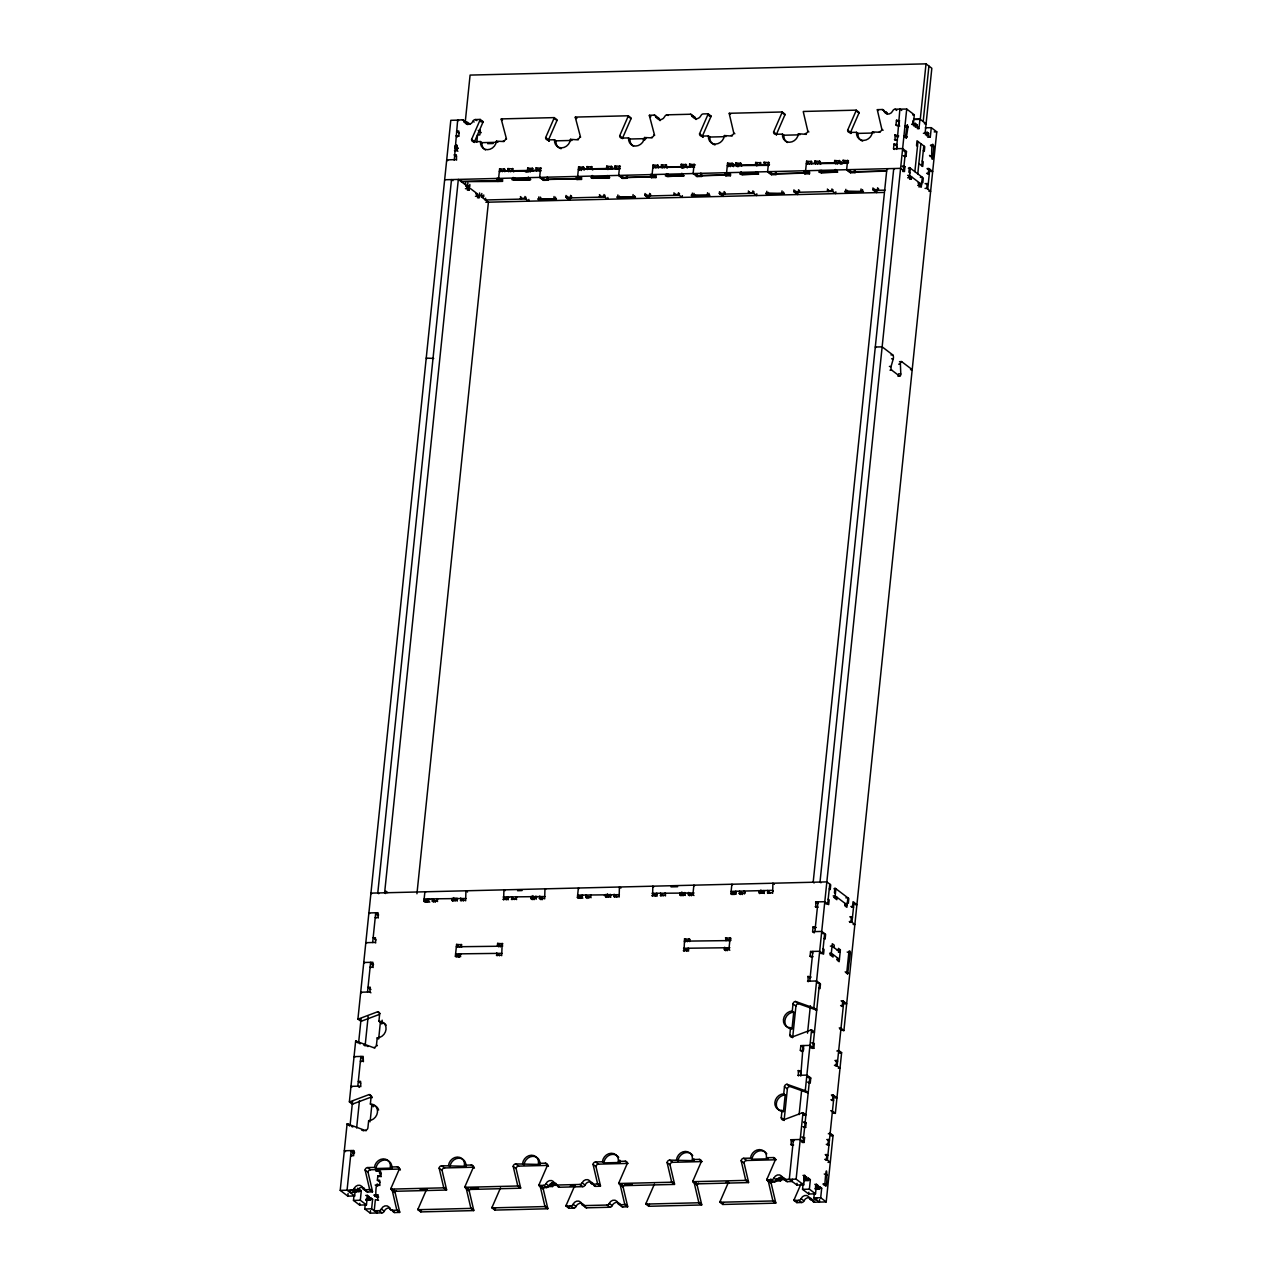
<?xml version="1.0" encoding="UTF-8"?>
<svg xmlns="http://www.w3.org/2000/svg" width="1277" height="1277" viewBox="0 0 1277 1277"><rect width="100%" height="100%" fill="white"/><g stroke="black" fill="none" stroke-linecap="round" stroke-linejoin="round"><path stroke-width="1.5" d="M897.843 376.108L899.551 376.076A2.49 1.006 88.6 0 0 900.796 374.001L900.397 364.137A2.49 1.006 88.6 0 1 901.642 361.63L912.209 369.628L910.501 369.676M900.796 374.001L898.657 373.762M824.894 1184.146C827.943 1196.373 827.177 1149.124 824.894 1184.146L823.186 1184.194M378.359 1185.599C375.582 1177.25 374.831 1204.658 377.449 1194.713M906.287 127.014L907.995 126.966L907.308 124.715L905.489 136.08L906.255 138.347L908.011 126.822L906.542 125.864M933.71 146.296C930.406 134.388 931.715 180.791 933.71 146.296L931.572 146.344M456.671 144.684C455.857 145.019 456.432 151.34 457.805 148.563M355.214 1190.611L354.655 1195.958L347.823 1196.134L340.225 1190.372L347.089 1123.92A2.49 2.171 -52.9 0 1 347.727 1123.999L366.116 1130.799M349.371 1101.843A2.49 2.171 -52.9 0 0 350.026 1101.732L369.069 1094.581L371.974 1096.783L352.947 1103.935A2.49 2.171 -52.9 0 1 352.276 1104.046L349.371 1101.843L355.644 1041.122A2.49 2.171 -52.9 0 1 356.283 1041.202L374.847 1048.146M379.349 1014.433L361.503 1021.137A2.49 2.171 -52.9 0 1 360.832 1021.249L357.927 1019.046L450.797 120.309L457.645 120.134M350.042 1125.66L352.58 1101.141M358.661 1042.303L361.088 1018.775M367.537 992.053L370.617 962.315L373.522 964.534L370.953 964.582M372.661 942.506L375.725 912.784L378.311 914.747M467.701 124.539A4.98 4.342 -52.9 0 1 467.366 123.598L462.466 119.862L457.661 119.99L454.277 160.311M347.823 1196.134L348.094 1193.452M353.665 1155.829L353.442 1150.513L344.311 1150.753L345.524 1151.662M360.816 1086.663L360.577 1081.364L358.31 1081.411L360.673 1083.215M363.402 1061.698L363.163 1056.398L354.048 1056.622L354.767 1057.164M370.905 992.82L369.819 991.99L370.314 987.233L368.031 987.297L370.937 989.499M373.123 967.567L372.884 962.267L363.769 962.491L364.504 963.05M375.661 943.001L375.422 937.701L373.155 937.749L376.061 939.952M378.247 918.035L378.008 912.72L368.893 912.943L369.612 913.502M456.575 160.12L456.336 154.804L454.053 154.868L456.591 156.8M457.868 151.277L456.783 150.447L457.278 145.69L454.995 145.754L456.448 146.855M459.018 136.336L458.794 131.02L456.512 131.084L459.05 133.016M350.201 1190.228L349.978 1192.415L354.783 1192.287A2.49 2.171 -52.9 0 0 357.097 1190.659A4.98 4.342 -52.9 0 1 364.52 1188.408M356.634 1127.99L359.46 1100.598M365.094 1046.055L368.127 1016.652M365.717 1195.416L367.425 1195.384L366.451 1204.897L359.603 1205.057L353.474 1200.412L353.937 1195.958M354.336 1190.818L354.368 1191.792L359.108 1191.649L359.364 1189.27L357.656 1189.302M465.179 122.656L470.096 75.088L926.017 63.85L931.827 68.256L925.107 133.255L927.054 134.724L927.294 132.345L925.155 132.393M461.428 179.834L461.252 181.621L497.934 181.478L502.484 181.366L502.675 179.578M359.108 1191.649L357.337 1190.292L357.544 1188.217M359.603 1205.057L359.795 1203.269M366.451 1204.897L360.322 1200.252L361.295 1190.739L359.364 1189.27M365.382 1130.241A2.49 2.171 -52.9 0 0 367.904 1127.814L368.654 1120.679A8.716 7.598 -52.9 0 0 377.481 1112.155A8.716 7.598 -52.9 0 0 370.362 1104.03L371.096 1096.895A2.49 2.171 -52.9 0 0 369.069 1094.581M373.938 1047.443A2.49 2.171 -52.9 0 0 376.46 1045.017L377.21 1037.882A8.716 7.598 -52.9 0 0 386.037 1029.358A8.716 7.598 -52.9 0 0 378.918 1021.233L379.652 1014.098A2.49 2.171 -52.9 0 0 377.625 1011.783L358.582 1018.934A2.49 2.171 -52.9 0 1 357.927 1019.046M469.856 184.431L469.665 186.219L465.451 184.798L465.626 183.01M370.298 1119.929L371.815 1105.132L370.362 1104.03M378.918 1021.233L380.37 1022.334L378.662 1038.983L377.21 1037.882M466.759 187.799L469.329 187.735L469.074 190.113L467.143 188.645L467.909 182.962M373.219 1106.824L373.411 1104.892M381.775 1024.042L382.174 1020.163M390.203 1208.122A4.98 4.342 -52.9 0 0 384.249 1211.219A2.49 2.171 -52.9 0 1 381.935 1212.863L370.282 1213.15L364.791 1208.984L365.206 1204.977M476.8 142.242L477.55 134.995L479.833 134.931L480.328 130.19M368.542 1197.89L370.681 1197.842L370.426 1200.22L369.117 1199.231L369.372 1196.852L367.425 1195.384M370.282 1213.15L370.538 1210.676M377.338 1210.899L377.13 1212.974L371.623 1208.824L372.613 1199.311L370.681 1197.842M479.593 192.939L479.098 197.696L477.151 196.227L477.406 193.849L469.329 187.735M380.961 1175.83L381.216 1173.355L377.338 1170.418L377.465 1169.221M378.551 1200.316L375.358 1199.678L374.225 1210.772L379.03 1210.66A2.49 2.171 -52.9 0 0 381.344 1209.016A4.98 4.342 -52.9 0 1 389.932 1208.808L394.832 1212.543L399.637 1212.432A2.49 2.171 -52.9 0 0 399.605 1211.745L395.168 1192.766L392.262 1190.563A2.49 2.171 -52.9 0 1 392.63 1189.462M379.923 1182.183L377.369 1180.267L377.816 1175.894L381.185 1176.676M377.641 1199.63L378.136 1194.873L374.145 1194.969M379.892 1185.519L379.652 1180.203L377.369 1180.267M380.099 1175.846L380.594 1171.089L376.029 1171.201M416.94 893.772L488.405 202.181L481.285 196.802L481.812 193.497M481.285 196.802L483.568 196.738L483.76 194.966M485.675 198.206L485.228 199.787M496.961 180.743L497.232 178.062M497.934 181.478L498.158 179.243M425.002 902.137L423.9 901.323L424.89 891.809L425.608 892.352M498.605 178.429L499.61 168.756L505.069 169.346M426.949 902.185L427.252 899.359M501.717 178.7L501.526 180.472L461.077 181.478M502.436 171.709L499.61 168.756M425.752 901.929L428.034 901.881L428.21 900.093M429.742 902.169L428.465 901.211L428.705 898.832L429.806 899.647M504.16 168.644L504.83 171.725M433.717 902.216L432.264 901.115L432.504 898.737L435.425 900.939L435.281 902.28M508.805 171.756L507.719 170.926L507.959 168.564L513.258 168.995M510.768 171.804L507.959 168.564M437.548 901.546L437.069 898.625L437.788 899.168M512.524 168.436L512.285 170.815L513.737 171.916M512.987 179.211L528.183 178.828L529.652 179.786L514.455 180.153L513.003 179.051L528.199 178.684L530.753 179.594L513.562 180.265L511.854 179.594L513.162 177.423M514.439 180.312L514.679 177.934M521.383 197.312L521.208 199.1L520.425 196.578M452.744 901.179L452.266 898.242L456.288 900.014L452.329 900.524M529.971 171.756L527.481 170.448L527.72 168.069L533.195 168.644M528.854 199.404L528.678 201.191L524.799 198.254L524.975 196.466M525.948 197.201L525.773 198.989L485.308 199.994M453.91 897.571L453.718 899.343L451.819 899.391M528.183 178.828L528.359 177.04M455.123 900.892L455.41 898.226M529.636 179.929L529.827 177.998M530.482 171.756L530.625 170.272L527.72 168.069M457.31 901.067L456.831 898.13L457.741 898.816M532.286 167.957L532.03 170.336L533.132 171.166M461.109 900.971L460.63 898.034L463.455 900.987M536.563 170.799L536.085 167.862L541.368 168.309M456.448 957.111L455.362 956.281L456.591 944.389L461.875 944.836M538.942 170.511L536.085 167.862M458.411 957.143L458.698 954.318M459.433 947.183L456.591 944.389M465.658 900.86L465.913 890.787L467.558 892.032M540.634 167.75L539.644 177.407L543.523 180.344L548.072 180.233L548.264 178.445M457.773 956.872L459.481 956.84L459.672 955.052M460.646 956.712L460.167 953.791L460.901 954.334M461.157 944.278L461.635 947.215M538.862 196.881L538.686 198.669L540.139 199.771L556.453 199.068L538.686 198.669C534.903 199.1 543.619 201.622 540.41 197.105M580.748 176.753L580.556 178.525L542.565 179.466L542.757 177.679M543.523 180.344L543.747 178.126M548.072 180.233L547.115 179.498L547.386 176.833M554.058 196.514L553.883 198.302L555.335 199.404L555.559 197.169M569.893 198.398L569.702 200.186L565.823 197.249L566.014 195.461M566.988 196.195L566.796 197.983L604.787 197.041L604.979 195.253M571.537 196.083L571.362 197.871L570.564 195.349M581.689 177.631L581.514 179.418L576.949 179.53L576.166 177.008M497.12 955.819L496.641 952.897L499.467 955.834M502.915 943.815L497.631 943.384L497.376 945.762L498.828 946.864M576.949 179.53L577.236 176.849M503.649 899.918L503.904 889.861L505.006 890.676M581.514 179.418L577.635 176.465L578.625 166.808L584.275 167.526M500.392 946.927L500.536 945.587L497.631 943.384M506.043 899.647L506.267 897.412M581.386 170.511L581.546 169.011L578.625 166.808M501.685 955.707L502.18 943.272M507.097 899.487L507.24 898.146M508.214 899.806L507.735 896.885L508.821 897.699M583.19 166.696L582.95 169.075L584.212 170.049M512.013 899.71L511.534 896.789L514.376 899.583M587.468 169.538L586.989 166.601L592.273 167.048M589.846 169.25L586.989 166.601M516.578 899.599L516.1 896.677L516.818 897.22M591.554 166.489L591.299 168.867L592.751 169.969M592.001 177.264L609.783 177.647L592.592 178.317L590.884 177.599L607.213 176.737L608.666 177.838L593.47 178.205L592.017 177.104L592.193 175.476M593.454 178.365L593.661 176.434M600.413 195.365L600.238 197.153L599.44 194.631M532.317 899.647L531.04 898.673L531.296 896.294L535.334 898.114L532.301 898.545M607.948 169.602L606.495 168.5L606.751 166.122L612.401 166.84M607.884 197.456L607.692 199.244L603.813 196.307L604.005 194.519M532.924 895.608L532.748 897.396L530.849 897.444M607.198 176.88L607.341 175.54M534.073 899.694L534.377 896.709M608.65 177.982L608.858 176.05M609.56 169.218L606.751 166.122M536.324 899.12L535.845 896.183L536.947 897.013M611.3 166.01L611.06 168.388L612.146 169.218M541.033 899.71L539.405 898.465L539.644 896.087L542.549 898.29L542.422 899.631M616.137 169.25L614.86 168.293L615.099 165.914L620.383 166.361M617.908 169.155L615.099 165.914M544.688 898.912L544.944 888.84L545.678 889.399M627.374 175.619L627.103 178.285L622.538 178.397L618.659 175.46L619.664 165.802M617.892 194.934L617.701 196.722L619.169 197.823L635.483 197.121L617.701 196.722C614.269 197.057 621.308 199.42 619.345 196.035M655.213 174.917L655.021 176.689L621.596 177.519L621.771 175.731M622.538 178.397L622.729 176.609M627.103 178.285L626.321 175.763M633.089 194.567L632.897 196.355L634.366 197.456L634.541 195.668M648.924 196.45L648.732 198.238L644.853 195.301L645.029 193.513M646.002 194.248L645.827 196.035L679.252 195.205L679.444 193.418M656.155 175.779L655.963 177.567L651.414 177.679L650.44 176.944L650.711 174.279M650.568 194.136L650.376 195.924L649.594 193.402M651.414 177.679L651.637 175.46M578.481 898.354L577.396 897.539L578.369 888.01L579.104 888.569M652.084 174.63L653.09 164.972L658.389 165.419M580.444 898.401L580.732 895.576M655.931 167.925L653.09 164.972M579.231 898.146L581.514 898.082L581.689 896.31M582.855 898.114L581.961 897.428L582.2 895.049L582.919 895.592M657.655 164.861L658.325 167.925M587.212 898.433L585.76 897.332L585.999 894.954L588.905 897.156L588.793 898.338M662.3 167.973L661.215 167.143L661.454 164.765L666.738 165.212M664.279 167.862L661.454 164.765M591.043 897.763L590.565 894.842L591.283 895.385M666.019 164.653L665.764 167.032L667.217 168.133M666.466 175.412L681.663 175.045L683.131 176.003L667.935 176.37L666.482 175.268L681.679 174.901L684.233 175.811L667.057 176.481L665.333 175.795L666.642 173.624M667.919 176.513L668.174 174.151M674.894 193.545L674.703 195.317L673.921 192.811M606.24 897.396L605.761 894.459L609.783 896.278L606.751 896.709M682.349 195.62L682.173 197.408L678.295 194.471L678.47 192.699M682.413 167.766L680.96 166.664L681.216 164.286L686.499 164.717M607.389 893.772L607.213 895.56L604.356 895.624M681.663 175.045L681.838 173.257M608.618 897.108L608.89 894.427M683.115 176.146L683.323 174.215M683.961 167.973L684.121 166.489L681.216 164.286M610.789 897.284L610.31 894.347L611.044 894.906M685.765 164.174L685.526 166.553L687.345 167.925M614.588 897.188L614.109 894.251L616.967 897.061M690.043 167.016L689.564 164.079L695.406 164.925M692.453 166.585L689.564 164.079M619.153 897.077L619.409 887.004L620.861 888.106M693.124 173.624L694.129 163.967M692.357 193.098L692.182 194.886L693.634 195.988L709.964 195.285L692.166 194.886C688.447 195.269 696.859 197.855 693.906 193.322M696.236 173.895L696.061 175.683L729.486 174.853L729.678 173.081M701.743 174.662L701.568 176.449L697.003 176.561L697.226 174.326M701.568 176.449L700.594 175.715L700.865 173.034M707.554 192.731L707.378 194.519L708.831 195.62L709.054 193.386M723.389 194.615L723.197 196.403L719.318 193.465L719.51 191.678M720.467 192.412L720.292 194.2L753.717 193.37L753.909 191.582M730.62 173.959L730.444 175.731L725.879 175.859L725.144 172.89M725.033 192.3L724.857 194.088L724.075 191.566M725.879 175.859L726.166 173.177M652.579 896.246L652.834 886.19L653.744 886.876M732.854 163.584L727.555 163.137L726.565 172.794L730.444 175.731M654.989 895.816L655.197 893.74M730.332 166.68L730.476 165.34L727.555 163.137M656.027 895.816L656.17 894.475M657.144 896.135L656.665 893.214L657.384 893.756M732.12 163.025L731.881 165.403L733.509 166.649M660.943 896.039L660.464 893.118L663.322 895.768M737.499 166.696L735.68 165.308L735.919 162.929L741.394 163.52M738.681 166.633L738.824 165.132L735.919 162.929M665.509 895.927L665.03 893.006L665.94 893.692M740.484 162.817L740.229 165.196L741.682 166.297M740.931 173.576L758.714 173.975L741.522 174.646L739.798 173.975L741.123 171.804M742.4 174.534L740.947 173.433L756.144 173.065L757.596 174.167L742.4 174.534L742.591 172.762M749.344 191.694L749.168 193.481L748.37 190.959M681.072 895.831L679.971 895.001L680.226 892.623L684.264 894.443L681.232 894.874M756.878 165.93L755.425 164.829L755.681 162.45L760.964 162.881M756.814 193.785L756.622 195.573L752.744 192.635L752.935 190.848M681.854 891.937L681.679 893.724L679.779 893.772M756.287 173.209L756.271 171.868M683.019 895.863L683.307 893.038M757.58 174.31L757.788 172.379M758.506 165.403L755.681 162.45M685.254 895.448L684.775 892.511L685.51 893.07M760.23 162.339L760.709 165.26M689.612 895.768L688.335 894.794L688.574 892.415L691.48 894.618L691.368 895.816M764.7 165.308L764.029 162.243L769.313 162.674M684.041 951.205L684.552 938.771L690.203 939.489M766.854 165.34L764.029 162.243M686.435 950.79L686.659 948.699M687.377 941.724L684.552 938.771M693.986 895.512L692.884 894.682L693.874 885.169L694.608 885.727M768.594 162.131L767.589 171.788L771.468 174.726L776.033 174.614L776.304 171.932M687.489 950.774L687.617 949.434M688.606 951.094L688.127 948.173L689.037 948.859M689.58 941.58L689.101 938.659M766.823 191.263L766.631 193.05L768.1 194.152L784.413 193.45L766.631 193.05C763.119 193.258 770.175 195.828 768.275 192.364M808.692 171.134L808.517 172.906L770.526 173.848L770.749 171.613M771.468 174.726L771.659 172.938M776.033 174.614L775.299 171.645M782.019 190.896L781.827 192.683L783.296 193.785L783.471 191.997M797.854 192.779L797.662 194.567L793.783 191.63L793.959 189.842M794.933 190.576L794.757 192.364L832.748 191.422L832.923 189.635M799.498 190.465L799.306 192.252L798.524 189.73M809.65 172.012L809.474 173.784L804.909 173.895L803.935 173.161L804.207 170.495M725.799 950.742L724.346 949.641L724.602 947.263L727.507 949.481L727.379 950.663M731.051 938.34L725.575 937.765L726.054 940.686M804.909 173.895L805.133 171.677M731.976 894.57L730.891 893.74L731.865 884.243L732.599 884.785M809.474 173.784L805.579 170.847L806.585 161.189L811.869 161.636M728.433 940.558L725.575 937.765M733.94 894.459L734.227 891.793M809.41 164.142L806.585 161.189M729.821 950.232L728.912 949.529L730.141 937.653M732.439 894.379L735.009 894.315L735.201 892.527M736.175 894.187L735.696 891.25L736.414 891.809M811.15 161.078L811.629 164.015M740.516 894.507L739.239 893.549L739.495 891.17L742.4 893.373L742.272 894.554M815.604 164.047L814.949 160.982L820.409 161.556M817.759 164.079L814.949 160.982M744.523 893.98L744.044 891.059L745.145 891.873M819.499 160.87L819.259 163.248L820.712 164.35M819.962 171.629L835.158 171.262L836.627 172.219L821.43 172.587L819.978 171.485L835.174 171.118L837.744 172.028L820.728 172.714L818.844 172.076L820.105 170.304M821.414 172.73L821.654 170.368M828.374 189.746L828.182 191.534L827.4 189.012M759.719 893.613L759.24 890.676L763.279 892.495L760.246 892.926M835.908 163.983L834.456 162.881L834.695 160.503L839.979 160.934M835.844 191.837L835.653 193.625L831.774 190.688L831.966 188.9M760.884 889.989L760.693 891.777L758.793 891.825M835.318 171.262L835.334 169.474M762.114 893.325L762.385 890.644M836.611 172.363L836.818 170.432M837.473 164.047L837.616 162.706L834.695 160.503M764.284 893.501L763.806 890.564L764.524 891.123M839.26 160.391L839.021 162.77L840.825 164.142M842.022 164.079L842.102 163.185M768.084 893.405L767.605 890.468L770.446 893.261M843.538 163.217L843.059 160.295L848.535 160.87M845.933 162.802L843.059 160.295M772.649 893.293L772.904 883.221L774.357 884.322M847.625 160.184L846.619 169.841L850.498 172.778L855.063 172.666L855.287 170.432M845.853 189.315L845.661 191.103L847.114 192.204L863.444 191.486L845.661 191.103C842.15 191.279 849.157 193.912 847.305 190.417M886.637 170.99L849.54 171.9L849.732 170.112M850.498 172.778L850.69 170.99M855.063 172.666L854.265 170.144M861.049 188.948L860.858 190.72L862.31 191.837L862.55 189.603M876.868 190.832L876.692 192.619L872.814 189.682L872.989 187.895M873.963 188.629L873.771 190.417L885.025 190.129M789.888 1086.472A2.49 2.171 -52.9 0 0 787.366 1088.914L784.174 1119.817A2.49 2.171 -52.9 0 0 784.19 1120.472L783.296 1119.945A2.49 2.171 -52.9 0 1 781.269 1117.614L782.003 1110.479A8.716 7.598 -52.9 0 1 774.884 1102.354A8.716 7.598 -52.9 0 1 783.727 1093.846L784.461 1086.711A2.49 2.171 -52.9 0 1 786.983 1084.269L804.638 1090.51A2.49 2.171 -52.9 0 0 805.276 1090.606L808.197 1092.809A2.49 2.171 -52.9 0 1 807.543 1092.713L789.888 1086.472L786.983 1084.269M792.586 1037.69L791.852 1037.147A2.49 2.171 -52.9 0 1 789.824 1034.817L790.559 1027.698A8.716 7.598 -52.9 0 1 783.439 1019.557A8.716 7.598 -52.9 0 1 792.283 1011.049L793.017 1003.914A2.49 2.171 -52.9 0 1 795.539 1001.471L813.194 1007.729A2.49 2.171 -52.9 0 0 813.832 1007.808L816.753 1010.011A2.49 2.171 -52.9 0 1 816.099 1009.931L798.444 1003.674L795.539 1001.471M878.512 188.517L878.337 190.289L877.554 187.783M782.003 1110.479L783.455 1111.581L785.179 1094.948L783.727 1093.846M790.559 1027.698L792.011 1028.799L793.735 1012.15L792.283 1011.049M798.444 1003.674A2.49 2.171 -52.9 0 0 795.922 1006.116L792.73 1037.036L789.824 1034.817M791.341 1145.038L791.101 1139.722L800.232 1139.499L804.111 1142.436L804.59 1137.695L801.924 1136.993M798.492 1075.872L798.253 1070.573L801.254 1071.068M801.988 1051.594L800.344 1050.364L800.839 1045.608L809.953 1045.384L813.832 1048.321L814.327 1043.564L811.645 1042.862M808.213 981.758L807.974 976.442L811.166 977.081M811.166 957.064L810.065 956.234L810.56 951.477L819.674 951.253L823.553 954.19L824.048 949.434L823.074 948.699M814.247 932.896L812.603 931.667L813.098 926.91L816.29 927.533M815.923 907.245L815.684 901.929L824.798 901.706L828.677 904.643L829.172 899.886L828.198 899.152M894.427 149.457L893.517 148.77L894.012 144.014L897.013 144.509M895.177 140.215L894.954 134.899L898.689 135.953M897.061 125.816L895.975 124.986L896.47 120.23L899.647 120.868M809.778 981.151L812.842 951.413M814.886 931.603L817.966 901.881M800.855 1075.745L801.158 1072.776L798.253 1070.573M803.504 1050.189L803.744 1047.81L800.839 1045.608M896.646 148.898L896.917 146.216L894.012 144.014M897.827 137.405L894.954 134.899M899.152 124.523L899.375 122.448L896.47 120.23M792.426 1179.325L792.203 1181.512L787.398 1181.624L782.498 1177.889A4.98 4.342 -52.9 0 0 773.894 1178.112A2.49 2.171 -52.9 0 1 771.595 1179.74L766.775 1179.868A2.49 2.171 -52.9 0 1 766.95 1179.182L775.347 1159.883A2.49 2.171 -52.9 0 0 773.303 1157.569L766.471 1157.728A8.716 7.598 -52.9 0 0 759.352 1149.603A8.716 7.598 -52.9 0 0 750.509 1158.127L743.677 1158.287A2.49 2.171 -52.9 0 0 741.155 1160.729L745.592 1179.709A2.49 2.171 -52.9 0 1 745.624 1180.379L748.53 1182.582A2.49 2.171 -52.9 0 0 748.498 1181.911L744.06 1162.932L741.155 1160.729M799.115 1114.598L801.685 1089.696M807.527 1033.189L810.368 1005.749M802.994 1175.415L804.718 1175.383L803.728 1184.896L796.13 1179.134L802.994 1112.682A2.49 2.171 -52.9 0 0 802.339 1112.794L783.296 1119.945M805.276 1090.606L811.549 1029.885A2.49 2.171 -52.9 0 0 810.895 1029.996L791.852 1037.147M813.832 1007.808L906.718 109.056L895.081 109.199A2.49 2.171 -52.9 0 0 892.767 110.844A4.98 4.342 -52.9 0 1 884.179 111.051A2.49 2.171 -52.9 0 0 882.184 109.519L877.379 109.646A2.49 2.171 -52.9 0 0 877.411 110.317L881.848 129.296L883.125 130.254M803.728 1184.896L796.896 1185.056L797.071 1183.284M829.763 884.099L827.704 903.908L825.996 903.956M903.493 170.575L905.537 150.75L903.254 150.814M803.951 1127.431L805.659 1127.383L806.154 1122.627L803.472 1121.94M808.564 1082.832L810.272 1082.8L810.767 1078.043L806.888 1075.106L797.758 1075.33M902.743 171.485L904.451 171.453L904.946 166.696L902.264 165.994M904.292 156.433L906 156.385L906.494 151.628L902.631 148.547L893.517 148.77M814.79 1184.354L816.498 1184.306L815.508 1193.819L808.676 1193.995L802.547 1189.35L803.185 1183.109M912.576 124.619L912.991 120.613M912.512 123.486L915.513 123.422L915.274 125.8L913.326 124.332L914.316 114.818L906.718 109.056M908.57 176.896L911.555 176.833L911.315 179.211L909.368 177.742L910.357 168.229L908.362 168.277M803.728 1178.32L808.421 1178.192L808.181 1180.571L804.718 1175.383M913.55 119.256L919.967 119.096L918.977 128.61L915.513 123.422M833.993 947.566L834.248 945.188L832.301 943.719L831.072 955.611L833.019 957.08L833.258 954.701L829.842 954.781M808.676 1193.995L808.852 1192.207M815.508 1193.819L809.379 1189.174L810.368 1179.661L808.421 1178.192M914.875 171.645L917.987 141.524M926.017 63.85L920.27 119.336L914.3 119.479M917.78 173.848L920.893 143.726M923.191 121.538L928.922 66.053M837.457 957.878L837.217 960.256L839.165 961.725L840.378 949.833L838.446 948.364L838.207 950.742M819.611 1199.598L819.355 1202.072L813.864 1197.922L814.327 1193.452M845.182 903.477L844.927 905.84L846.874 907.324L847.864 897.811L845.869 897.859M920.318 177.343L922.313 177.295L921.324 186.793L919.392 185.325L919.632 182.946L917.924 182.994M921.755 165.755L923.798 145.929M816.657 1197.794L816.45 1199.869L811.645 1199.997A2.49 2.171 -52.9 0 1 809.65 1198.464A4.98 4.342 -52.9 0 0 801.062 1198.672A2.49 2.171 -52.9 0 1 798.748 1200.316L793.943 1200.428A2.49 2.171 -52.9 0 1 794.102 1199.742L800.934 1184.066M815.476 1186.876L819.738 1186.764L819.499 1189.142L818.19 1188.153L818.429 1185.774L816.498 1184.306M925.298 127.812L931.284 127.668L930.294 137.182L928.363 135.713L928.602 133.335L927.294 132.345M828.31 1133.8L829.491 1133.353A2.49 2.171 -52.9 0 1 830.162 1133.242L833.067 1135.445L826.203 1201.912L820.696 1197.746L821.686 1188.233L819.738 1186.764M828.007 1162.341L830.289 1162.278L826.411 1159.34L826.905 1154.584L825.197 1154.631M827.225 1145.054L828.933 1145.006L827.975 1144.272L828.454 1139.515L826.746 1139.563M831.838 1100.471L833.546 1100.423L832.572 1099.689L833.067 1094.932L831.359 1094.98M838.303 1068.195L840.027 1068.147L836.148 1065.21L836.627 1060.453L834.919 1060.501M841.559 1006.34L843.267 1006.292L842.309 1005.558L842.788 1000.817L841.08 1000.849M853.164 924.532L854.872 924.484L850.993 921.547L851.472 916.79L849.764 916.838M851.807 907.261L853.515 907.213L852.541 906.478L853.036 901.722L856.915 904.659L855.207 904.707M928.922 191.327L930.63 191.279L926.751 188.342L927.246 183.585L925.107 183.649M927.565 174.055L929.289 174.023L928.315 173.289L928.81 168.532L927.086 168.564M854.01 902.456L851.951 922.281L849.684 922.329M927.725 189.076L929.768 169.266L927.501 169.314M832.492 1112.506L834.711 1113.289A2.49 2.171 -52.9 0 0 835.35 1113.368L841.623 1052.647L838.718 1050.444A2.49 2.171 -52.9 0 0 838.047 1050.572L836.866 1051.019M839.947 1029.326L843.267 1030.491A2.49 2.171 -52.9 0 0 843.905 1030.571L936.775 131.834L931.284 127.668M899.551 376.076L891.713 370.138A2.49 1.006 88.6 0 1 891.043 366.611L893.293 358.757A2.49 1.006 88.6 0 0 892.703 354.862L882.136 346.849L875.304 347.025L875.958 347.52M891.043 366.611L889.399 366.419M480.168 119.431L483.073 121.634A2.49 2.171 -52.9 0 1 482.914 122.321L474.517 141.619A2.49 2.171 -52.9 0 0 474.581 142.481L473.639 141.731A2.49 2.171 -52.9 0 1 471.596 139.416L480.008 120.118A2.49 2.171 -52.9 0 0 480.168 119.431L475.363 119.543A2.49 2.171 -52.9 0 0 473.049 121.187A4.98 4.342 -52.9 0 1 464.445 121.395A2.49 2.171 -52.9 0 0 462.466 119.862M549.318 141.14L547.689 139.911A2.49 2.171 -52.9 0 1 545.646 137.581L554.042 118.282A2.49 2.171 -52.9 0 0 554.218 117.612L501.334 118.905A2.49 2.171 -52.9 0 0 501.35 119.591L506.522 139.113M548.791 141.077A2.49 2.171 -52.9 0 1 548.567 139.784L556.964 120.485A2.49 2.171 -52.9 0 0 557.123 119.815L554.218 117.612M628.268 115.776L631.173 117.979A2.49 2.171 -52.9 0 1 631.014 118.665L622.601 137.964A2.49 2.171 -52.9 0 0 622.633 138.618L621.739 138.076A2.49 2.171 -52.9 0 1 619.696 135.761L628.092 116.462A2.49 2.171 -52.9 0 0 628.268 115.776L575.384 117.085A2.49 2.171 -52.9 0 0 575.4 117.755L580.572 137.293M703.052 137.214L701.6 136.112A2.49 2.171 -52.9 0 1 699.557 133.782L707.953 114.499A2.49 2.171 -52.9 0 0 708.128 113.813L703.308 113.924A2.49 2.171 -52.9 0 0 700.993 115.569A4.98 4.342 -52.9 0 1 692.405 115.776A2.49 2.171 -52.9 0 0 690.426 114.244L667.121 114.818A2.49 2.171 -52.9 0 0 664.806 116.462A4.98 4.342 -52.9 0 1 656.218 116.67A2.49 2.171 -52.9 0 0 654.239 115.138L649.418 115.265A2.49 2.171 -52.9 0 0 649.45 115.936L654.622 135.458M702.701 137.278A2.49 2.171 -52.9 0 1 702.462 136L710.858 116.702A2.49 2.171 -52.9 0 0 711.034 116.015L708.128 113.813M776.368 134.835L775.634 134.293A2.49 2.171 -52.9 0 1 773.607 131.962L782.003 112.663A2.49 2.171 -52.9 0 0 782.163 111.993L729.279 113.286A2.49 2.171 -52.9 0 0 729.311 113.972L733.748 132.952L734.85 133.766M776.528 134.819A2.49 2.171 -52.9 0 1 776.512 134.165L784.908 114.866A2.49 2.171 -52.9 0 0 785.084 114.196L782.163 111.993M850.961 133.431L849.684 132.457A2.49 2.171 -52.9 0 1 847.657 130.142L856.053 110.844A2.49 2.171 -52.9 0 0 856.213 110.157L803.329 111.466A2.49 2.171 -52.9 0 0 803.361 112.137L807.798 131.116L808.884 131.946M449.967 1166.667A8.716 7.598 -52.9 0 1 458.81 1158.159A8.716 7.598 -52.9 0 1 465.929 1166.284L441.682 1165.741A2.49 2.171 -52.9 0 0 439.144 1168.168L442.065 1170.37L446.503 1189.35A2.49 2.171 -52.9 0 1 446.535 1190.036L393.635 1191.329L390.73 1189.126A2.49 2.171 -52.9 0 1 390.906 1188.456L399.302 1169.157A2.49 2.171 -52.9 0 0 397.259 1166.827L390.427 1167.002A8.716 7.598 -52.9 0 0 383.308 1158.878A8.716 7.598 -52.9 0 0 374.464 1167.401L367.632 1167.561A2.49 2.171 -52.9 0 0 365.11 1170.003L369.548 1188.983A2.49 2.171 -52.9 0 1 369.564 1189.653L372.485 1191.856A2.49 2.171 -52.9 0 0 372.453 1191.186L368.015 1172.206L365.11 1170.003M850.705 133.431A2.49 2.171 -52.9 0 1 850.562 132.345L858.958 113.046A2.49 2.171 -52.9 0 0 859.134 112.36L856.213 110.157M393.635 1191.329A2.49 2.171 -52.9 0 1 393.811 1190.659L394.338 1189.446M466.68 1187.642A2.49 2.171 -52.9 0 0 466.313 1188.743L469.218 1190.946L473.655 1209.926A2.49 2.171 -52.9 0 1 473.687 1210.596L420.803 1211.905L417.882 1209.702A2.49 2.171 -52.9 0 1 418.058 1209.016L426.454 1189.717L427.172 1190.276M420.803 1211.905A2.49 2.171 -52.9 0 1 420.963 1211.219L421.49 1210.021M524.017 1164.847A8.716 7.598 -52.9 0 1 532.86 1156.323A8.716 7.598 -52.9 0 1 539.979 1164.448L515.716 1163.906A2.49 2.171 -52.9 0 0 513.194 1166.348L516.1 1168.551L520.553 1187.53A2.49 2.171 -52.9 0 1 520.569 1188.201L467.685 1189.51L464.78 1187.307A2.49 2.171 -52.9 0 1 464.94 1186.62L473.336 1167.338A2.49 2.171 -52.9 0 0 471.309 1165.007L464.477 1165.183A8.716 7.598 -52.9 0 0 457.358 1157.058A8.716 7.598 -52.9 0 0 448.514 1165.566M467.685 1189.51A2.49 2.171 -52.9 0 1 467.861 1188.823L468.388 1187.626M540.857 1185.599A2.49 2.171 -52.9 0 0 540.347 1186.924L543.268 1189.126L547.705 1208.09A2.49 2.171 -52.9 0 1 547.737 1208.776L494.853 1210.085L491.932 1207.882A2.49 2.171 -52.9 0 1 492.108 1207.196L500.504 1187.897M494.853 1210.085A2.49 2.171 -52.9 0 1 495.013 1209.399L495.54 1208.186M556.022 1183.46A4.98 4.342 -52.9 0 0 548.855 1185.934A2.49 2.171 -52.9 0 1 546.54 1187.562L541.735 1187.69L538.83 1185.487A2.49 2.171 -52.9 0 1 538.99 1184.801L547.386 1165.502A2.49 2.171 -52.9 0 0 545.359 1163.187L538.511 1163.347A8.716 7.598 -52.9 0 0 531.392 1155.222A8.716 7.598 -52.9 0 0 522.564 1163.746M541.735 1187.69A2.49 2.171 -52.9 0 1 541.895 1187.003L542.422 1185.79M582.903 1203.828A4.98 4.342 -52.9 0 0 576.007 1206.494A2.49 2.171 -52.9 0 1 573.708 1208.138L568.888 1208.25L565.982 1206.047A2.49 2.171 -52.9 0 1 566.142 1205.36L574.554 1186.078L575.273 1186.62M568.888 1208.25A2.49 2.171 -52.9 0 1 569.063 1207.563L569.59 1206.366M693.874 1158.862A8.716 7.598 -52.9 0 1 693.874 1160.665L669.627 1160.123A2.49 2.171 -52.9 0 0 667.105 1162.549L670.01 1164.752L674.464 1183.731A2.49 2.171 -52.9 0 1 674.479 1184.418L621.596 1185.71L618.691 1183.508A2.49 2.171 -52.9 0 1 618.85 1182.837L627.246 1163.539A2.49 2.171 -52.9 0 0 625.219 1161.208L618.371 1161.384A8.716 7.598 -52.9 0 0 611.252 1153.259A8.716 7.598 -52.9 0 0 602.425 1161.783L595.577 1161.942A2.49 2.171 -52.9 0 0 593.055 1164.385L597.492 1183.364A2.49 2.171 -52.9 0 1 597.524 1184.034L600.429 1186.237A2.49 2.171 -52.9 0 0 600.413 1185.567L595.96 1166.587L593.055 1164.385M621.596 1185.71A2.49 2.171 -52.9 0 1 621.755 1185.04L622.282 1183.827M676.475 1159.947A8.716 7.598 -52.9 0 1 685.302 1151.423A8.716 7.598 -52.9 0 1 692.421 1159.564L699.269 1159.388A2.49 2.171 -52.9 0 1 701.296 1161.703L692.9 1181.002A2.49 2.171 -52.9 0 0 692.741 1181.688L697.178 1185.327L701.616 1204.307A2.49 2.171 -52.9 0 1 701.632 1204.977L648.748 1206.286L645.843 1204.083A2.49 2.171 -52.9 0 1 646.002 1203.397L654.415 1184.098M648.748 1206.286A2.49 2.171 -52.9 0 1 648.924 1205.6L649.45 1204.403M748.53 1182.582L695.646 1183.891A2.49 2.171 -52.9 0 1 695.805 1183.204L696.332 1182.007M772.058 1181.8A2.49 2.171 -52.9 0 0 771.212 1183.492L775.666 1202.471A2.49 2.171 -52.9 0 1 775.682 1203.157L722.798 1204.466L719.893 1202.248A2.49 2.171 -52.9 0 1 720.052 1201.577L728.449 1182.279L729.183 1182.837M722.798 1204.466A2.49 2.171 -52.9 0 1 722.974 1203.78L723.484 1202.567M787.398 1181.624A2.49 2.171 -52.9 0 1 785.403 1180.092A4.98 4.342 -52.9 0 0 776.815 1180.315A2.49 2.171 -52.9 0 1 774.5 1181.943L769.696 1182.071A2.49 2.171 -52.9 0 1 769.855 1181.385L770.909 1178.974M826.203 1201.912L814.55 1202.2A2.49 2.171 -52.9 0 1 812.571 1200.667A4.98 4.342 -52.9 0 0 803.967 1200.875A2.49 2.171 -52.9 0 1 801.653 1202.519L796.848 1202.631A2.49 2.171 -52.9 0 1 797.008 1201.944L797.534 1200.747M812.619 1032.646L813.8 1032.199A2.49 2.171 -52.9 0 1 814.471 1032.087L811.549 1029.885M839.771 1053.222L840.952 1052.775A2.49 2.171 -52.9 0 1 841.623 1052.647M804.063 1115.444L805.244 1114.997A2.49 2.171 -52.9 0 1 805.915 1114.885L802.994 1112.682M831.215 1136.003L832.396 1135.556A2.49 2.171 -52.9 0 1 833.067 1135.445M517.584 890.723L522.085 890.548M745.066 892.192L745.193 893.038M463.966 122.257L467.382 122.161L469.952 124.108L466.536 124.188M480.679 121.698L483.073 121.634M655.644 117.388L657.144 117.34A2.49 2.171 -52.9 0 1 659.124 118.873A4.98 4.342 -52.9 0 0 660.049 120.661M691.879 116.494L693.331 116.446A2.49 2.171 -52.9 0 1 695.311 117.979A4.98 4.342 -52.9 0 0 696.013 119.511M709.23 116.063L711.034 116.015M884.195 111.753L885.089 111.722A2.49 2.171 -52.9 0 1 887.084 113.254A4.98 4.342 -52.9 0 0 887.419 114.196M912.592 114.866L914.316 114.818M924.388 123.789L926.096 123.741L919.967 119.096M458.299 135.777L456.017 135.841L457.469 136.942M895.975 124.986L899.71 126.04M911.618 124.364L913.326 124.332M915.577 124.811L917.285 124.763M904.85 125.769L906.558 125.721M913.55 125.832L915.274 125.8M905.872 126.886L908.011 126.822M915.338 127.189L917.046 127.141M917.269 128.658L918.977 128.61M473.639 141.731L480.471 141.555L481.924 142.657A8.716 7.598 -52.9 0 0 485.499 149.952M480.471 141.555A8.716 7.598 -52.9 0 0 487.591 149.68A8.716 7.598 -52.9 0 0 496.434 141.172L504 141.555M547.689 139.911L554.521 139.736L555.974 140.837A8.716 7.598 -52.9 0 0 561.114 148.739M554.521 139.736A8.716 7.598 -52.9 0 0 561.641 147.861A8.716 7.598 -52.9 0 0 570.484 139.337L578.226 139.863M621.739 138.076L628.571 137.916L630.024 139.017A8.716 7.598 -52.9 0 0 633.584 146.312M628.571 137.916A8.716 7.598 -52.9 0 0 635.691 146.041A8.716 7.598 -52.9 0 0 644.534 137.517L652.1 137.9M701.6 136.112L708.432 135.937L709.884 137.038A8.716 7.598 -52.9 0 0 715.008 144.955M708.432 135.937A8.716 7.598 -52.9 0 0 715.551 144.062A8.716 7.598 -52.9 0 0 724.394 135.554L732.136 136.064M775.634 134.293L782.482 134.117L783.934 135.218A8.716 7.598 -52.9 0 0 787.494 142.513M782.482 134.117A8.716 7.598 -52.9 0 0 789.601 142.242A8.716 7.598 -52.9 0 0 798.428 133.718L806.362 134.388M849.684 132.457L856.532 132.297L857.984 133.399A8.716 7.598 -52.9 0 0 862.566 141.14M856.532 132.297A8.716 7.598 -52.9 0 0 863.651 140.422A8.716 7.598 -52.9 0 0 872.478 131.898L880.045 132.281M481.924 142.657L497.886 142.274L496.434 141.172M555.974 140.837L571.936 140.438L570.484 139.337M630.024 139.017L645.986 138.618L644.534 137.517M709.884 137.038L723.851 136.703M783.934 135.218L797.902 134.867M857.984 133.399L871.936 133.047M934.221 131.898L936.775 131.834M487.654 143.662L493.209 143.519M643.161 139.831L645.013 139.784M923.399 133.303L925.107 133.255M925.187 133.415L928.602 133.335M925.346 134.771L927.054 134.724M454.724 147.047L456.432 146.999M903.797 135.969L905.505 135.921M926.655 135.761L928.363 135.713M455.059 148.02L457.9 147.956M904.691 136.942L906.973 136.878L905.521 135.777M455.33 148.164L457.884 148.1M904.818 137.086L906.957 137.022M927.74 137.246L930.294 137.182M456.783 150.447L454.5 150.51L455.602 151.325M894.459 139.656L897.46 140.151M930.55 145.227L932.258 145.195M930.518 145.53L933.679 146.584M446.711 159.928L455.841 159.561M904.786 151.676L906.494 151.628M903.318 155.698L906 156.385M929.496 155.427L932.657 156.496L930.103 156.56M502.515 170.958L507.719 170.926M510.88 170.767L527.481 170.448M530.625 170.272L535.829 170.24M538.99 170.064L540.698 170.033M581.546 169.011L586.75 168.979M589.894 168.819L606.495 168.5M609.656 168.325L614.86 168.293M618.02 168.117L620.015 168.069M656.011 167.175L661.215 167.143M664.359 166.984L680.96 166.664M684.121 166.489L689.325 166.457M692.485 166.281L694.193 166.233M730.476 165.34L735.68 165.308M738.824 165.132L755.425 164.829M758.586 164.653L763.79 164.621M766.95 164.446L769.504 164.382M809.49 163.392L814.694 163.36M817.855 163.185L834.456 162.881M837.616 162.706L842.82 162.674M845.965 162.498L848.535 162.434M525.134 171.645L528.933 171.549L526.06 171.772M681.455 167.925L683.083 167.925M902.376 166.76L904.946 166.696M444.651 179.754L900.588 168.356L904.451 171.453M547.115 179.498L575.991 178.796M626.129 177.551L650.44 176.944M700.594 175.715L724.921 175.125M775.059 173.88L803.935 173.161M854.09 171.932L885.344 171.166M930.981 171.501L932.689 171.469L928.81 168.532M926.607 173.321L928.315 173.289M465.674 186.314L469.665 186.219M907.628 175.412L909.623 175.364L921.579 184.431L918.594 184.495M465.435 188.677L467.143 188.645M907.66 177.774L909.368 177.742M467.366 190.161L469.074 190.113M909.591 179.243L911.315 179.211M475.698 193.896L477.406 193.849M476.64 195.397L481.637 195.269L483.568 196.738M926.511 184.367L928.219 184.319L927.246 183.585M475.443 196.275L477.151 196.227M917.684 185.373L919.392 185.325M477.39 197.743L479.098 197.696M918.77 186.857L921.324 186.793M520.234 198.366L524.799 198.254M565.823 197.249L570.388 197.137M599.264 196.419L603.813 196.307M644.853 195.301L649.418 195.189M673.729 194.583L678.295 194.471M719.318 193.465L723.883 193.354M748.194 192.747L752.744 192.635M793.783 191.63L798.348 191.518M827.209 190.8L831.774 190.688M872.814 189.682L877.363 189.555M925.043 188.389L926.751 188.342M485.835 202.245L883.429 192.444M890.995 354.91L892.703 354.862M891.569 358.789L893.293 358.757M899.503 361.678L901.642 361.63M898.689 364.184L900.397 364.137M890.005 370.17L891.713 370.138M671.016 886.876L677.656 886.717M833.913 888.792L835.892 888.744L834.903 898.258L836.85 899.726L837.089 897.348L833.673 897.428M433.749 900.971L435.425 900.939M461.635 900.285L463.535 900.237M512.779 899.024L514.439 898.992M540.889 898.338L542.549 898.29M587.244 897.188L588.905 897.156M615.354 896.502L617.014 896.454M661.709 895.353L663.37 895.321M689.819 894.666L691.48 894.618M740.74 893.405L742.4 893.373M768.85 892.719L770.51 892.671M423.9 901.323L428.465 901.211M432.264 901.115L436.83 901.003M452.026 900.62L456.575 900.508M460.374 900.413L464.94 900.301M502.93 899.375L507.496 899.263M511.295 899.168L515.844 899.056M531.04 898.673L535.606 898.561M539.405 898.465L543.954 898.354M577.396 897.539L581.961 897.428M585.76 897.332L590.309 897.22M605.506 896.837L610.071 896.725M613.87 896.63L618.419 896.518M651.861 895.704L656.426 895.576M660.225 895.496L664.774 895.385M679.971 895.001L684.536 894.89M688.335 894.794L692.884 894.682M730.891 893.74L735.44 893.629M739.239 893.549L743.805 893.437M759.001 893.054L763.55 892.942M767.349 892.846L771.915 892.735M833.163 895.927L835.158 895.879L847.13 904.946L845.135 904.994M376.923 915.034L378.646 914.986M377.513 917.477L375.23 917.54L375.965 918.083M815.189 906.686L818.19 907.181M850.833 906.526L852.541 906.478M850.737 917.572L852.445 917.524L851.472 916.79M849.285 921.579L850.993 921.547M374.943 942.458L365.813 942.681L366.547 943.224M812.603 931.667L821.734 931.428L825.612 934.381L825.118 939.122L824.144 938.387M822.931 933.679L824.639 933.647L822.596 953.456L820.888 953.504M459.497 946.592L461.492 946.544M500.536 945.587L502.531 945.539M687.457 940.973L688.878 940.941M728.481 939.968L731.051 939.904M830.353 946.145L832.061 946.097L840.138 952.211L838.43 952.259M455.362 956.281L459.928 956.17M496.402 955.276L500.951 955.164M683.323 950.663L687.872 950.551M724.346 949.641L728.912 949.529M836.962 949.928L840.378 949.833M847.178 952.051L850.338 953.105L847.593 974.239L846.827 971.989L848.886 952.003C849.301 948.204 852.254 954.829 848.63 953.153M829.603 953.265L831.327 953.233L839.404 959.346L837.121 959.41M372.405 967.024L370.122 967.072L370.841 967.631M810.065 956.234L813.082 956.728M845.135 971.861L848.295 972.914L846.156 972.978M369.819 991.99L360.705 992.213L361.614 992.899M807.495 981.199L816.61 980.975L820.488 983.913L819.994 988.669L819.02 987.935M817.807 983.226L819.515 983.178L812.858 1047.587L810.017 1047.651M842.054 1001.583L843.762 1001.551L837.105 1065.944L835.397 1065.992M844.544 1003.802L846.683 1003.754L842.788 1000.817M840.601 1005.606L842.309 1005.558M812.619 1043.596L814.327 1043.564M362.077 1058.697L363.227 1058.665M812.124 1048.353L813.832 1048.321M362.668 1061.155L360.385 1061.203L361.12 1061.762M800.344 1050.364L803.345 1050.859M835.892 1061.235L837.6 1061.187L836.627 1060.453M834.424 1065.257L836.148 1065.21M360.098 1086.12L350.967 1086.344L351.877 1087.03M807.511 1077.357L809.794 1077.309L803.137 1141.702L801.429 1141.75M809.043 1078.075L810.767 1078.043M807.591 1082.098L810.272 1082.8M831.758 1095.73L834.041 1095.666L827.384 1160.075L825.676 1160.123M835.238 1097.917L836.946 1097.869L833.067 1094.932M830.864 1099.736L832.572 1099.689M804.015 1122.675L806.154 1122.627M802.978 1126.697L805.659 1127.383M802.467 1137.743L804.59 1137.695M827.719 1140.297L829.427 1140.265L828.454 1139.515M352.356 1152.828L354.639 1152.764M353.33 1153.562L354.176 1153.53M802.403 1142.484L804.111 1142.436M352.947 1155.27L350.664 1155.334L351.941 1156.292M790.623 1144.479L793.624 1144.974M826.267 1144.32L827.975 1144.272M825.74 1155.366L827.879 1155.318L826.905 1154.584M375.917 1168.503L391.879 1168.104A8.716 7.598 -52.9 0 0 384.76 1159.979A8.716 7.598 -52.9 0 0 375.917 1168.503L374.464 1167.401M602.425 1161.783L603.877 1162.884L619.84 1162.485A8.716 7.598 -52.9 0 0 619.744 1160.091M750.509 1158.127L751.977 1159.229L767.924 1158.83A8.716 7.598 -52.9 0 0 767.972 1157.616M367.632 1167.561L370.538 1169.764L400.164 1169.046L397.259 1166.827M441.682 1165.741L444.588 1167.944L474.214 1167.21L471.309 1165.007M515.716 1163.906L518.638 1166.124L548.264 1165.39L545.359 1163.187M595.577 1161.942L598.498 1164.145L628.124 1163.411M669.627 1160.123L672.532 1162.325L702.174 1161.591M743.677 1158.287L746.582 1160.49L776.224 1159.771M375.63 1170.45L377.338 1170.418M824.703 1159.388L826.411 1159.34M379.508 1173.387L381.216 1173.355M375.167 1185.056L379.157 1184.96M824.24 1173.994L827.4 1175.048L825.692 1175.095M376.619 1186.157L377.481 1186.141M803.664 1176.915L806.649 1176.851M550.291 1184.306L555.846 1184.162M776.384 1178.719L783.791 1178.543M340.225 1190.372L351.861 1190.084A2.49 2.171 -52.9 0 0 354.176 1188.456A4.98 4.342 -52.9 0 1 362.78 1188.248L367.68 1191.984L372.485 1191.856M369.564 1189.653L364.759 1189.781A2.49 2.171 -52.9 0 1 362.78 1188.248M390.73 1189.126L443.614 1187.833L446.535 1190.036M464.78 1187.307L517.664 1185.998L520.569 1188.201M538.83 1185.487L543.635 1185.359A2.49 2.171 -52.9 0 0 545.949 1183.731A4.98 4.342 -52.9 0 1 554.537 1183.508L559.438 1187.243L582.727 1186.668A2.49 2.171 -52.9 0 0 585.042 1185.04A4.98 4.342 -52.9 0 1 593.645 1184.817A2.49 2.171 -52.9 0 0 595.625 1186.349L600.429 1186.237M595.625 1186.349L590.724 1182.614A4.98 4.342 -52.9 0 0 582.136 1182.837A2.49 2.171 -52.9 0 1 579.822 1184.465L556.533 1185.04A2.49 2.171 -52.9 0 1 554.537 1183.508M597.524 1184.034L592.72 1184.146A2.49 2.171 -52.9 0 1 590.724 1182.614M618.691 1183.508L671.574 1182.215L674.479 1184.418M692.741 1181.688L745.624 1180.379M796.13 1179.134L784.477 1179.421A2.49 2.171 -52.9 0 1 782.498 1177.889M551.76 1183.013A8.716 7.598 -52.9 0 0 551.169 1185.407L557.155 1185.264M779.513 1177.985A8.716 7.598 -52.9 0 0 779.13 1179.788L786.105 1179.629M803.84 1179.294L806.41 1179.23M354.463 1190.898L361.295 1190.739M806.09 1179.772L810.368 1179.661M427.332 1189.605L420.133 1189.494M471.373 1188.233L478.492 1188.28M547.067 1186.652L552.622 1186.525A8.716 7.598 -52.9 0 1 553.005 1184.705M570.292 1186.078L575.416 1185.95M625.283 1184.433L632.307 1184.418M725.911 1182.247L728.481 1182.183M774.596 1181.049L780.582 1180.89A8.716 7.598 -52.9 0 1 780.965 1179.086M803.903 1180.682L808.181 1180.571M823.218 1183.891L826.379 1184.96L824.24 1185.008M374.113 1195.256L375.821 1195.224M374.752 1196.086L378.678 1197.06M374.72 1196.389L377.274 1196.326M824.208 1185.295L826.347 1185.248M367.233 1196.9L369.372 1196.852M815.444 1185.854L818.429 1185.774M365.701 1199.311L369.117 1199.231M815.205 1188.233L818.19 1188.153M369.628 1199.374L372.613 1199.311M815.269 1188.392L821.686 1188.233M353.474 1200.412L360.322 1200.252M802.547 1189.35L809.379 1189.174M365.733 1200.332L370.426 1200.22M815.221 1189.254L819.499 1189.142M364.791 1208.984L371.623 1208.824M813.864 1197.922L820.696 1197.746M399.637 1212.432L396.732 1210.229L391.927 1210.341A2.49 2.171 -52.9 0 1 389.932 1208.808M417.882 1209.702L470.782 1208.393L473.687 1210.596M491.932 1207.882L544.816 1206.573L547.737 1208.776M565.982 1206.047L570.787 1205.935A2.49 2.171 -52.9 0 0 573.102 1204.291A4.98 4.342 -52.9 0 1 581.705 1204.083L586.59 1207.819L609.895 1207.244A2.49 2.171 -52.9 0 0 612.21 1205.6A4.98 4.342 -52.9 0 1 618.786 1202.758M627.598 1206.813L624.676 1204.61A2.49 2.171 -52.9 0 0 624.661 1203.924L620.207 1184.944L623.128 1187.147L627.566 1206.127A2.49 2.171 -52.9 0 1 627.598 1206.813L622.777 1206.925L617.892 1203.189A4.98 4.342 -52.9 0 0 609.289 1203.397A2.49 2.171 -52.9 0 1 606.974 1205.041L583.685 1205.616A2.49 2.171 -52.9 0 1 581.705 1204.083M624.676 1204.61L619.872 1204.722A2.49 2.171 -52.9 0 1 617.892 1203.189M645.843 1204.083L698.727 1202.774L701.632 1204.977M719.893 1202.248L772.777 1200.955L775.682 1203.157M839.244 1027.905L840.346 1028.288A2.49 2.171 -52.9 0 0 841 1028.368L843.905 1030.571M830.688 1110.687L831.79 1111.086A2.49 2.171 -52.9 0 0 832.444 1111.166L835.35 1113.368M359.204 1043.405L360.306 1043.804M363.61 1044.969L364.711 1045.352M366.914 1046.134L368.015 1046.533M351.75 1126.585L352.851 1126.984M361.678 1130.113L363.881 1130.879M901.706 110.46L899.886 109.088L896.502 149.409M895.081 109.199L896.709 110.445M882.184 109.519L887.084 113.254M877.379 109.646L878.464 110.46M917.493 146.28L916.519 145.546L917.014 140.789L924.771 146.679L924.277 151.42L923.303 150.686M856.053 110.844L858.958 113.046M922.249 160.998L923.223 161.732L922.728 166.489L918.849 163.552M872.478 131.898L873.931 133M909.862 172.986L908.889 172.251L909.384 167.495L923.287 178.03L922.792 182.771L921.818 182.036M847.657 130.142L850.562 132.345M894.459 169.234L893.724 168.676L820.01 882.056L820.983 882.79M887.611 169.394L886.892 168.851L813.178 882.231L814.135 882.966M782.003 112.663L784.908 114.866M848.088 163.264L806.33 163.711L807.048 164.27M840.713 161.493L841.623 162.179M846.635 169.697L849.54 171.9M798.428 133.718L799.897 134.819M773.607 131.962L776.512 134.165M805.595 170.703L808.517 172.906M729.279 113.286L730.556 114.26M707.953 114.499L710.858 116.702M769.249 165.34L727.299 165.675L728.576 166.633M724.394 135.554L725.847 136.655M767.605 171.645L770.526 173.848M690.426 114.244L693.331 116.446M692.405 115.776L695.311 117.979M699.557 133.782L702.462 136M733.573 164.126L734.483 164.813M667.121 114.818L668.031 115.505M654.239 115.138L659.124 118.873M726.581 172.65L729.486 174.853M649.418 115.265L650.695 116.223M649.45 115.936L650.727 116.893M628.092 116.462L631.014 118.665M694.592 167.032L652.834 167.495L653.553 168.053M693.14 173.48L697.003 176.561M619.696 135.761L622.601 137.964M652.116 174.486L655.963 177.567M575.384 117.085L576.837 118.186M575.4 117.755L576.486 118.585M554.042 118.282L556.964 120.485M620.127 168.883L578.369 169.346L579.822 170.448M618.675 175.316L621.596 177.519M545.646 137.581L548.567 139.784M577.651 176.322L580.556 178.525M501.334 118.905L502.42 119.735M501.35 119.591L502.452 120.421M480.008 120.118L482.914 122.321M475.363 119.543L476.816 120.645M541.113 170.831L499.339 171.294L500.073 171.836M473.049 121.187L474.134 122.017M478.205 130.35L481.269 132.68M539.66 177.264L542.565 179.466M457.661 119.99L458.571 120.676M471.596 139.416L474.517 141.619M498.621 178.269L502.484 181.366M446.727 159.785L447.684 160.663M465.451 184.798L458.331 179.418L384.616 892.799L385.59 893.533L385.83 891.154L387.777 892.623M452.952 180.68L451.499 179.578L377.784 892.958L378.742 893.708M433.733 358.422L426.231 358.103L426.885 358.598M829.268 888.856L830.242 889.59L830.72 884.833L826.842 881.896L370.937 893.134L371.671 893.692M835.397 893.501L834.424 892.767L834.919 888.01L848.822 898.545L848.327 903.302L847.369 902.568M815.684 901.929L817.871 903.589M773.255 891.186L772.154 890.356L731.13 891.378L735.009 894.315M813.098 926.91L815.285 928.555M810.56 951.477L812.747 953.137M807.974 976.442L810.352 978.23M694.049 892.99L652.1 893.325L655.372 895.8M730.604 940.574L684.296 941.149L685.27 941.883M813.194 1007.729L816.099 1009.931M840.346 1028.288L843.267 1030.491M729.869 947.71L683.562 948.284L686.707 950.663M793.017 1003.914L795.922 1006.116M810.895 1029.996L813.8 1032.199M838.047 1050.572L840.952 1052.775M619.393 894.682L577.635 895.145L581.514 898.082M803.84 1046.102L803.121 1045.544L800.775 1075.825M804.638 1090.51L807.543 1092.713M831.79 1111.086L834.711 1113.289M544.928 896.534L503.17 896.997L506.698 899.647M784.461 1086.711L787.366 1088.914M802.339 1112.794L805.244 1114.997M829.491 1133.353L832.396 1135.556M781.269 1117.614L784.174 1119.817M794.118 1140.217L793.384 1139.675L789.298 1179.309L796.896 1185.056M791.101 1139.722L793.655 1141.654M465.913 898.481L424.156 898.944L428.034 901.881M502.659 946.193L456.336 946.768L457.07 947.311M773.303 1157.569L775.857 1159.484M501.925 953.328L455.602 953.903L459.481 956.84M766.471 1157.728L767.924 1158.83M809.65 1198.464L814.55 1202.2M779.13 1179.788L780.582 1180.89M773.894 1178.112L776.815 1180.315M801.062 1198.672L803.967 1200.875M771.595 1179.74L774.5 1181.943M798.748 1200.316L801.653 1202.519M766.95 1179.182L769.855 1181.385M794.102 1199.742L797.008 1201.944M766.775 1179.868L769.696 1182.071M793.943 1200.428L796.848 1202.631M768.467 1180.634A2.49 2.171 -52.9 0 0 768.307 1181.289L771.212 1183.492M745.592 1179.709L748.498 1181.911M768.307 1181.289L772.745 1200.268L775.666 1202.471M699.269 1159.388L701.632 1161.176M692.421 1159.564L693.874 1160.665M692.9 1181.002L695.805 1183.204M720.052 1201.577L722.974 1203.78M667.105 1162.549L671.542 1181.528L674.464 1183.731M694.768 1181.816A2.49 2.171 -52.9 0 0 694.257 1183.125L698.711 1202.104L701.616 1204.307M625.219 1161.208L627.582 1163.012M618.371 1161.384L619.84 1162.485M618.85 1182.837L621.755 1185.04M646.002 1203.397L648.924 1205.6M377.625 1011.783L379.987 1013.571M597.492 1183.364L600.413 1185.567M624.661 1203.924L627.566 1206.127M582.136 1182.837L585.042 1185.04M609.289 1203.397L612.21 1205.6M579.822 1184.465L582.727 1186.668M606.974 1205.041L609.895 1207.244M358.582 1018.934L361.503 1021.137M547.386 1165.502L548.487 1166.332M538.511 1163.347L539.979 1164.448M376.46 1045.017L377.369 1045.703M551.169 1185.407L552.622 1186.525M545.949 1183.731L548.855 1185.934M573.102 1204.291L576.007 1206.494M356.283 1041.202L358.294 1042.718M355.644 1041.122L357.64 1042.639M543.635 1185.359L546.54 1187.562M570.787 1205.935L573.708 1208.138M538.99 1184.801L541.895 1187.003M566.142 1205.36L569.063 1207.563M363.306 1058.282L360.88 1056.446L357.815 1086.168L359.444 1087.413M513.194 1166.348L517.648 1185.327L520.553 1187.53M540.347 1186.924L544.8 1205.887L547.705 1208.09M473.336 1167.338L474.437 1168.152M464.477 1165.183L465.929 1166.284M371.096 1096.895L372.198 1097.725M464.94 1186.62L467.861 1188.823M492.108 1207.196L495.013 1209.399M350.026 1101.732L352.947 1103.935M368.654 1120.679L370.107 1121.781M439.144 1168.168L443.598 1187.147L446.503 1189.35M466.313 1188.743L470.75 1207.723L473.655 1209.926M347.727 1123.999L349.914 1125.66M347.089 1123.92L349.451 1125.707M399.302 1169.157L400.387 1169.987M390.427 1167.002L391.879 1168.104M353.442 1150.513L354.352 1151.216M354.304 1152.971L351.159 1150.577L347.057 1190.212L354.655 1195.958M377.816 1175.894L378.918 1176.724M390.906 1188.456L393.811 1190.659M418.058 1209.016L420.963 1211.219M369.548 1188.983L372.453 1191.186M392.262 1190.563L396.7 1209.542L399.605 1211.745M354.176 1188.456L357.097 1190.659M381.344 1209.016L384.249 1211.219M351.861 1190.084L354.783 1192.287M379.03 1210.66L381.935 1212.863M733.748 132.952A2.49 2.171 -52.9 0 1 731.226 135.378M807.798 131.116A2.49 2.171 -52.9 0 1 805.276 133.558M881.848 129.296A2.49 2.171 -52.9 0 1 879.326 131.723M465.371 122.065A2.49 2.171 -52.9 0 1 467.366 123.598M505.804 138.57A2.49 2.171 -52.9 0 1 503.266 140.997M579.838 136.735A2.49 2.171 -52.9 0 1 577.316 139.177M653.888 134.915A2.49 2.171 -52.9 0 1 651.366 137.341M583.908 1204.77A4.98 4.342 -52.9 0 1 584.611 1206.286A2.49 2.171 -52.9 0 0 586.59 1207.819M619.872 1203.604A4.98 4.342 -52.9 0 1 620.798 1205.392A2.49 2.171 -52.9 0 0 622.777 1206.925M623.128 1187.147A2.49 2.171 -52.9 0 1 625.65 1184.721M698.711 1202.104A2.49 2.171 -52.9 0 1 698.727 1202.774M697.178 1185.327A2.49 2.171 -52.9 0 1 698.615 1183.188M772.745 1200.268A2.49 2.171 -52.9 0 1 772.777 1200.955M392.502 1210.069A4.98 4.342 -52.9 0 1 392.837 1211.011A2.49 2.171 -52.9 0 0 394.832 1212.543M396.7 1209.542A2.49 2.171 -52.9 0 1 396.732 1210.229M395.168 1192.766A2.49 2.171 -52.9 0 1 396.413 1190.755M470.75 1207.723A2.49 2.171 -52.9 0 1 470.782 1208.393M469.218 1190.946A2.49 2.171 -52.9 0 1 471.74 1188.504M544.8 1205.887A2.49 2.171 -52.9 0 1 544.816 1206.573M543.268 1189.126A2.49 2.171 -52.9 0 1 544.72 1186.972M380.37 1022.334A8.716 7.598 -52.9 0 1 386.197 1025.192M371.815 1105.132A8.716 7.598 -52.9 0 1 378.646 1110.016M783.455 1111.581A8.716 7.598 -52.9 0 1 776.336 1103.456A8.716 7.598 -52.9 0 1 785.179 1094.948M792.011 1028.799A8.716 7.598 -52.9 0 1 784.892 1020.674A8.716 7.598 -52.9 0 1 793.735 1012.15M595.96 1166.587A2.49 2.171 -52.9 0 1 598.498 1164.145M559.438 1187.243A2.49 2.171 -52.9 0 1 557.458 1185.71A4.98 4.342 -52.9 0 0 556.948 1184.481M516.1 1168.551A2.49 2.171 -52.9 0 1 518.638 1166.124M517.648 1185.327A2.49 2.171 -52.9 0 1 517.664 1185.998M442.065 1170.37A2.49 2.171 -52.9 0 1 444.588 1167.944M443.598 1187.147A2.49 2.171 -52.9 0 1 443.614 1187.833M368.015 1172.206A2.49 2.171 -52.9 0 1 370.538 1169.764M367.68 1191.984A2.49 2.171 -52.9 0 1 365.685 1190.451A4.98 4.342 -52.9 0 0 365.35 1189.51M744.06 1162.932A2.49 2.171 -52.9 0 1 746.582 1160.49M670.01 1164.752A2.49 2.171 -52.9 0 1 672.532 1162.325M671.542 1181.528A2.49 2.171 -52.9 0 1 671.574 1182.215M603.877 1162.884A8.716 7.598 -52.9 0 1 610.087 1154.871A8.716 7.598 -52.9 0 1 618.691 1157.441M677.927 1161.048A8.716 7.598 -52.9 0 1 684.137 1153.035A8.716 7.598 -52.9 0 1 692.741 1155.605M751.977 1159.229A8.716 7.598 -52.9 0 1 758.187 1151.216A8.716 7.598 -52.9 0 1 766.791 1153.785"/></g></svg>
